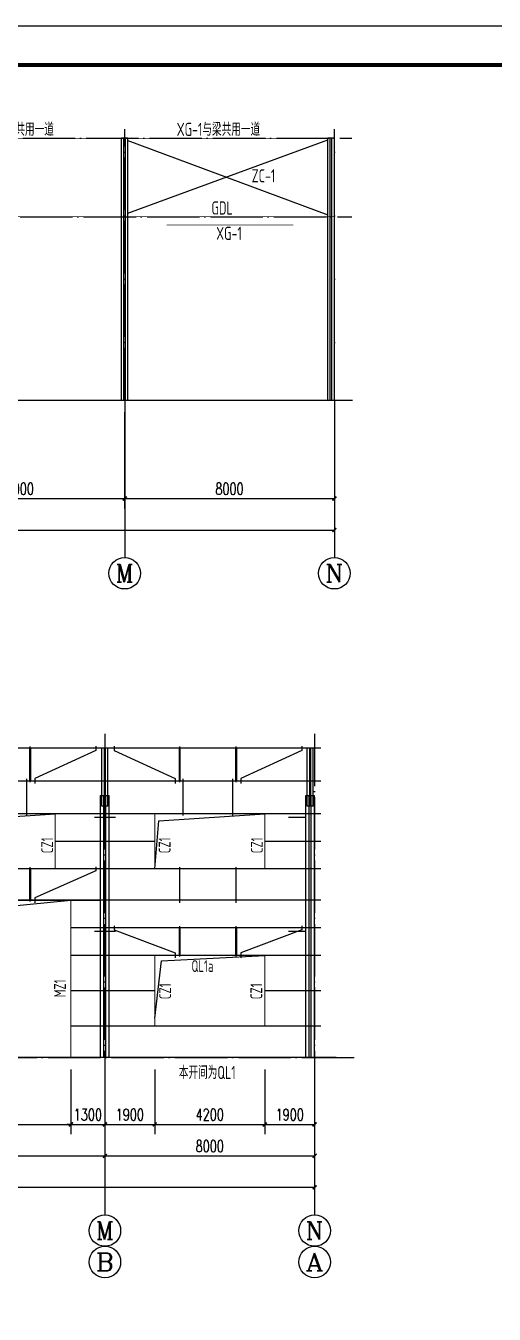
# Model space of a CAD drawing. Extents: x 14475413 to 15955882, y -732572 to -282951.
# Drawn here: x 15489538 to 15507411, y -515984 to -466825 of the extents above; entities that cross this region are included whole.
import ezdxf
from ezdxf.enums import TextEntityAlignment as Align

# ---------------------------------------------------------------- set-up
doc = ezdxf.new("R2010")
doc.units = 0
doc.header["$LTSCALE"] = 1000
doc.header["$MEASUREMENT"] = 0
doc.linetypes.add('DOTE', pattern=[2.42, 2, -0.2, 0.02, -0.2])
for name, color, linetype in [('1001', 3, 'Continuous'), ('2D_ROOF', 150, 'Continuous'), ('3T_WOOD', 21, 'Continuous'), ('AXIS', 3, 'Continuous'), ('AXIS_TEXT', 7, 'Continuous'), ('DOTE', 1, 'DOTE'), ('LS', 2, 'Continuous'), ('PUB_DIM', 3, 'Continuous'), ('PUB_TEXT', 7, 'Continuous'), ('SURFACE', 6, 'Continuous'), ('TEXT', 7, 'Continuous'), ('TK', 4, 'Continuous'), ('中粗', 4, 'Continuous'), ('屋面隅撑', 7, 'Continuous'), ('檩条拉条', 253, 'Continuous'), ('钢梁', 4, 'Continuous')]:
    doc.layers.add(name, color=color, linetype=linetype)
doc.styles.add('_TCH_AXIS', font='COMPLEX', dxfattribs={"bigfont": 'GBCBIG'})
doc.styles.add('_TCH_DIM_T3', font='SIMPLEX', dxfattribs={"width": 0.705882, "bigfont": 'GBCBIG'})
doc.styles.add('COMPLEX', font='COMPLEX')
doc.styles.add('PkpmHz', font='Pkpmeng', dxfattribs={"width": 0.7, "bigfont": 'hztxt'})
doc.styles.add('TSSD_Dimension', font='Tssdeng.shx', dxfattribs={"width": 0.7, "bigfont": 'hztxt.shx'})
doc.styles.add('TSSD_Label', font='tssdeng.shx', dxfattribs={"width": 0.7, "bigfont": 'hztxt.shx'})
doc.styles.add('TSSD_REIN', font='tssdeng.shx', dxfattribs={"width": 0.7, "bigfont": 'tssdchn.shx'})
doc.dimstyles.new('_TCH_ARCH&&150', dxfattribs={"dimtxt": 446.25, "dimasz": 150, "dimexe": 375, "dimexo": 450, "dimgap": 150, "dimtad": 1, "dimdec": 0, "dimzin": 0, "dimdsep": 46, "dimtxsty": '_TCH_DIM_T3', "dimblk": 'ARCHTICK', "dimcen": 0.09, "dimclrt": 7, "dimazin": 2, "dimtfac": 1, "dimtdec": 0, "dimtix": 1, "dimtmove": 2, "dimatfit": 3, "dimfxl": 0, "dimtolj": 1, "dimtzin": 0, "dimarcsym": 0})

# ---------------------------------------------------------------- blocks, each defined once
blk = doc.blocks.new('2Q3213323231')
at = {"layer": '钢梁'}
for p, q in [((14678985, -1003701), (14678985, -993701)), ((14679235, -993701), (14678985, -993701)), ((14679080, -1003701), (14679080, -993701)), ((14679140, -1003701), (14679140, -993701)), ((14679235, -1003701), (14679235, -993701)), ((14678985, -1003701), (14679235, -1003701)), ((14678985, -1003701), (14679235, -1003701))]:
    blk.add_line(p, q, dxfattribs=at)
blk = doc.blocks.new('GeYuanFrame_55736273', base_point=(20.09, 4.53))
at = {"layer": 'TK'}
blk.add_lwpolyline([(20.09, 4.53), (20.09, 598.53), (1071.09, 598.53), (1071.09, 4.53)], close=True, dxfattribs=at)
at = {"layer": 'TK', "const_width": 1}
blk.add_lwpolyline([(45.09, 588.53), (1061.09, 588.53), (1061.09, 14.53), (45.09, 14.53)], close=True, dxfattribs=at)
blk = doc.blocks.new('QW32321321')
at = {"layer": '钢梁'}
for p, q in [((15387436, -843860), (15387436, -841658)), ((15387660, -841658), (15387436, -841658)), ((15387530, -843860), (15387530, -841658)), ((15387566, -843860), (15387566, -841658)), ((15387660, -843860), (15387660, -841658)), ((15387380, -853458), (15387380, -843458)), ((15387380, -843458), (15387715, -843458)), ((15387508, -853458), (15387508, -843458)), ((15387588, -853458), (15387588, -843458)), ((15387715, -853458), (15387715, -843458)), ((15387660, -843860), (15387436, -843860)), ((15387715, -853458), (15387380, -853458)), ((15387715, -853458), (15387380, -853458))]:
    blk.add_line(p, q, dxfattribs=at)
blk = doc.blocks.new('_AXISO')
blk.add_circle((0, 0), 0.5)
at = {"layer": 'AXIS_TEXT', "style": 'COMPLEX', "width": 1.041667}
blk.add_attdef('A', text='', height=0.56, dxfattribs=at).set_placement((-0.25, -0.28), (0.25, -0.28), align=Align.FIT)
blk = doc.blocks.new('_ArchTick')
at = {"color": 0, "linetype": 'ByBlock', "const_width": 0.4}
blk.add_lwpolyline([(-0.5, -0.5), (0.5, 0.5)], dxfattribs=at)
blk = doc.blocks.new('*D1376')
at = {"layer": 'AXIS', "color": 0, "lineweight": -2}
for p, q in [((15405311, -481564), (15405311, -486439)), ((15501311, -481564), (15501311, -486439)), ((15405311, -486064), (15501311, -486064))]:
    blk.add_line(p, q, dxfattribs=at)
at = {"layer": 'Defpoints', "color": 0}
for p in [(15405311, -481114), (15501311, -481114), (15501311, -486064)]:
    blk.add_point(p, dxfattribs=at)
at = {"layer": 'AXIS', "color": 0, "lineweight": -2, "xscale": 150, "yscale": 150, "zscale": 150, "rotation": 180}
blk.add_blockref('_ArchTick', (15405311, -486064), dxfattribs=at)
at = {"layer": 'AXIS', "color": 0, "lineweight": -2, "xscale": 150, "yscale": 150, "zscale": 150}
blk.add_blockref('_ArchTick', (15501311, -486064), dxfattribs=at)
at = {"layer": 'AXIS', "color": 7, "insert": (15453311, -485691), "char_height": 446.2, "attachment_point": 5, "style": '_TCH_DIM_T3'}
blk.add_mtext('\\A1;96000', dxfattribs=at)
blk = doc.blocks.new('*D1387')
at = {"layer": 'AXIS', "color": 0, "lineweight": -2}
for p, q in [((15485311, -481564), (15485311, -485239)), ((15493311, -481564), (15493311, -485239)), ((15485311, -484864), (15493311, -484864))]:
    blk.add_line(p, q, dxfattribs=at)
at = {"layer": 'Defpoints', "color": 0}
for p in [(15485311, -481114), (15493311, -481114), (15493311, -484864)]:
    blk.add_point(p, dxfattribs=at)
at = {"layer": 'AXIS', "color": 0, "lineweight": -2, "xscale": 150, "yscale": 150, "zscale": 150, "rotation": 180}
blk.add_blockref('_ArchTick', (15485311, -484864), dxfattribs=at)
at = {"layer": 'AXIS', "color": 0, "lineweight": -2, "xscale": 150, "yscale": 150, "zscale": 150}
blk.add_blockref('_ArchTick', (15493311, -484864), dxfattribs=at)
at = {"layer": 'AXIS', "color": 7, "insert": (15489311, -484491), "char_height": 446.2, "attachment_point": 5, "style": '_TCH_DIM_T3'}
blk.add_mtext('\\A1;8000', dxfattribs=at)
blk = doc.blocks.new('*D1388')
at = {"layer": 'AXIS', "color": 0, "lineweight": -2}
for p, q in [((15493311, -481564), (15493311, -485239)), ((15501311, -481564), (15501311, -485239)), ((15493311, -484864), (15501311, -484864))]:
    blk.add_line(p, q, dxfattribs=at)
at = {"layer": 'Defpoints', "color": 0}
for p in [(15493311, -481114), (15501311, -481114), (15501311, -484864)]:
    blk.add_point(p, dxfattribs=at)
at = {"layer": 'AXIS', "color": 0, "lineweight": -2, "xscale": 150, "yscale": 150, "zscale": 150, "rotation": 180}
blk.add_blockref('_ArchTick', (15493311, -484864), dxfattribs=at)
at = {"layer": 'AXIS', "color": 0, "lineweight": -2, "xscale": 150, "yscale": 150, "zscale": 150}
blk.add_blockref('_ArchTick', (15501311, -484864), dxfattribs=at)
at = {"layer": 'AXIS', "color": 7, "insert": (15497311, -484491), "char_height": 446.2, "attachment_point": 5, "style": '_TCH_DIM_T3'}
blk.add_mtext('\\A1;8000', dxfattribs=at)
blk = doc.blocks.new('*D1392')
at = {"layer": 'AXIS', "color": 0, "lineweight": -2}
for p, q in [((15404558, -506642), (15404558, -511517)), ((15500558, -506642), (15500558, -511517)), ((15404558, -511142), (15500558, -511142))]:
    blk.add_line(p, q, dxfattribs=at)
at = {"layer": 'Defpoints', "color": 0}
for p in [(15404558, -506192), (15500558, -506192), (15500558, -511142)]:
    blk.add_point(p, dxfattribs=at)
at = {"layer": 'AXIS', "color": 0, "lineweight": -2, "xscale": 150, "yscale": 150, "zscale": 150, "rotation": 180}
blk.add_blockref('_ArchTick', (15404558, -511142), dxfattribs=at)
at = {"layer": 'AXIS', "color": 0, "lineweight": -2, "xscale": 150, "yscale": 150, "zscale": 150}
blk.add_blockref('_ArchTick', (15500558, -511142), dxfattribs=at)
at = {"layer": 'AXIS', "color": 7, "insert": (15452558, -510769), "char_height": 446.2, "attachment_point": 5, "style": '_TCH_DIM_T3'}
blk.add_mtext('\\A1;96000', dxfattribs=at)
blk = doc.blocks.new('*D1403')
at = {"layer": 'AXIS', "color": 0, "lineweight": -2}
for p, q in [((15484558, -506642), (15484558, -510317)), ((15492558, -506642), (15492558, -510317)), ((15484558, -509942), (15492558, -509942))]:
    blk.add_line(p, q, dxfattribs=at)
at = {"layer": 'Defpoints', "color": 0}
for p in [(15484558, -506192), (15492558, -506192), (15492558, -509942)]:
    blk.add_point(p, dxfattribs=at)
at = {"layer": 'AXIS', "color": 0, "lineweight": -2, "xscale": 150, "yscale": 150, "zscale": 150, "rotation": 180}
blk.add_blockref('_ArchTick', (15484558, -509942), dxfattribs=at)
at = {"layer": 'AXIS', "color": 0, "lineweight": -2, "xscale": 150, "yscale": 150, "zscale": 150}
blk.add_blockref('_ArchTick', (15492558, -509942), dxfattribs=at)
at = {"layer": 'AXIS', "color": 7, "insert": (15488558, -509569), "char_height": 446.2, "attachment_point": 5, "style": '_TCH_DIM_T3'}
blk.add_mtext('\\A1;8000', dxfattribs=at)
blk = doc.blocks.new('*D1404')
at = {"layer": 'AXIS', "color": 0, "lineweight": -2}
for p, q in [((15492558, -506642), (15492558, -510317)), ((15500558, -506642), (15500558, -510317)), ((15492558, -509942), (15500558, -509942))]:
    blk.add_line(p, q, dxfattribs=at)
at = {"layer": 'Defpoints', "color": 0}
for p in [(15492558, -506192), (15500558, -506192), (15500558, -509942)]:
    blk.add_point(p, dxfattribs=at)
at = {"layer": 'AXIS', "color": 0, "lineweight": -2, "xscale": 150, "yscale": 150, "zscale": 150, "rotation": 180}
blk.add_blockref('_ArchTick', (15492558, -509942), dxfattribs=at)
at = {"layer": 'AXIS', "color": 0, "lineweight": -2, "xscale": 150, "yscale": 150, "zscale": 150}
blk.add_blockref('_ArchTick', (15500558, -509942), dxfattribs=at)
at = {"layer": 'AXIS', "color": 7, "insert": (15496558, -509569), "char_height": 446.2, "attachment_point": 5, "style": '_TCH_DIM_T3'}
blk.add_mtext('\\A1;8000', dxfattribs=at)
blk = doc.blocks.new('*D1489')
at = {"layer": 'Defpoints', "color": 0}
for p in [(15485858, -506192), (15491258, -506192), (15491258, -508742)]:
    blk.add_point(p, dxfattribs=at)
at = {"layer": 'PUB_DIM', "color": 0, "lineweight": -2}
for p, q in [((15485858, -506642), (15485858, -509117)), ((15491258, -506642), (15491258, -509117)), ((15485858, -508742), (15491258, -508742))]:
    blk.add_line(p, q, dxfattribs=at)
at = {"layer": 'PUB_DIM', "color": 0, "lineweight": -2, "xscale": 150, "yscale": 150, "zscale": 150, "rotation": 180}
blk.add_blockref('_ArchTick', (15485858, -508742), dxfattribs=at)
at = {"layer": 'PUB_DIM', "color": 0, "lineweight": -2, "xscale": 150, "yscale": 150, "zscale": 150}
blk.add_blockref('_ArchTick', (15491258, -508742), dxfattribs=at)
at = {"layer": 'PUB_DIM', "color": 7, "insert": (15488558, -508369), "char_height": 446.2, "attachment_point": 5, "style": '_TCH_DIM_T3'}
blk.add_mtext('\\A1;5400', dxfattribs=at)
blk = doc.blocks.new('*D1490')
at = {"layer": 'Defpoints', "color": 0}
for p in [(15491258, -506192), (15492558, -506192), (15492558, -508742)]:
    blk.add_point(p, dxfattribs=at)
at = {"layer": 'PUB_DIM', "color": 0, "lineweight": -2}
for p, q in [((15491258, -506642), (15491258, -509117)), ((15492558, -506642), (15492558, -509117)), ((15491258, -508742), (15491108, -508742)), ((15491258, -508742), (15492558, -508742)), ((15492558, -508742), (15492708, -508742))]:
    blk.add_line(p, q, dxfattribs=at)
at = {"layer": 'PUB_DIM', "color": 0, "lineweight": -2, "xscale": 150, "yscale": 150, "zscale": 150}
blk.add_blockref('_ArchTick', (15491258, -508742), dxfattribs=at)
at = {"layer": 'PUB_DIM', "color": 0, "lineweight": -2, "xscale": 150, "yscale": 150, "zscale": 150, "rotation": 180}
blk.add_blockref('_ArchTick', (15492558, -508742), dxfattribs=at)
at = {"layer": 'PUB_DIM', "color": 7, "insert": (15491908, -508369), "char_height": 446.2, "attachment_point": 5, "style": '_TCH_DIM_T3'}
blk.add_mtext('\\A1;1300', dxfattribs=at)
blk = doc.blocks.new('*D1491')
at = {"layer": 'Defpoints', "color": 0}
for p in [(15492558, -506192), (15494458, -506192), (15494458, -508742)]:
    blk.add_point(p, dxfattribs=at)
at = {"layer": 'PUB_DIM', "color": 0, "lineweight": -2}
for p, q in [((15492558, -506642), (15492558, -509117)), ((15494458, -506642), (15494458, -509117)), ((15492558, -508742), (15494458, -508742))]:
    blk.add_line(p, q, dxfattribs=at)
at = {"layer": 'PUB_DIM', "color": 0, "lineweight": -2, "xscale": 150, "yscale": 150, "zscale": 150, "rotation": 180}
blk.add_blockref('_ArchTick', (15492558, -508742), dxfattribs=at)
at = {"layer": 'PUB_DIM', "color": 0, "lineweight": -2, "xscale": 150, "yscale": 150, "zscale": 150}
blk.add_blockref('_ArchTick', (15494458, -508742), dxfattribs=at)
at = {"layer": 'PUB_DIM', "color": 7, "insert": (15493508, -508369), "char_height": 446.2, "attachment_point": 5, "style": '_TCH_DIM_T3'}
blk.add_mtext('\\A1;1900', dxfattribs=at)
blk = doc.blocks.new('*D1492')
at = {"layer": 'Defpoints', "color": 0}
for p in [(15494458, -506192), (15498658, -506192), (15498658, -508742)]:
    blk.add_point(p, dxfattribs=at)
at = {"layer": 'PUB_DIM', "color": 0, "lineweight": -2}
for p, q in [((15494458, -506642), (15494458, -509117)), ((15498658, -506642), (15498658, -509117)), ((15494458, -508742), (15498658, -508742))]:
    blk.add_line(p, q, dxfattribs=at)
at = {"layer": 'PUB_DIM', "color": 0, "lineweight": -2, "xscale": 150, "yscale": 150, "zscale": 150, "rotation": 180}
blk.add_blockref('_ArchTick', (15494458, -508742), dxfattribs=at)
at = {"layer": 'PUB_DIM', "color": 0, "lineweight": -2, "xscale": 150, "yscale": 150, "zscale": 150}
blk.add_blockref('_ArchTick', (15498658, -508742), dxfattribs=at)
at = {"layer": 'PUB_DIM', "color": 7, "insert": (15496558, -508369), "char_height": 446.2, "attachment_point": 5, "style": '_TCH_DIM_T3'}
blk.add_mtext('\\A1;4200', dxfattribs=at)
blk = doc.blocks.new('*D1493')
at = {"layer": 'Defpoints', "color": 0}
for p in [(15498658, -506192), (15500558, -506192), (15500558, -508742)]:
    blk.add_point(p, dxfattribs=at)
at = {"layer": 'PUB_DIM', "color": 0, "lineweight": -2}
for p, q in [((15498658, -506642), (15498658, -509117)), ((15500558, -506642), (15500558, -509117)), ((15498658, -508742), (15500558, -508742))]:
    blk.add_line(p, q, dxfattribs=at)
at = {"layer": 'PUB_DIM', "color": 0, "lineweight": -2, "xscale": 150, "yscale": 150, "zscale": 150, "rotation": 180}
blk.add_blockref('_ArchTick', (15498658, -508742), dxfattribs=at)
at = {"layer": 'PUB_DIM', "color": 0, "lineweight": -2, "xscale": 150, "yscale": 150, "zscale": 150}
blk.add_blockref('_ArchTick', (15500558, -508742), dxfattribs=at)
at = {"layer": 'PUB_DIM', "color": 7, "insert": (15499608, -508369), "char_height": 446.2, "attachment_point": 5, "style": '_TCH_DIM_T3'}
blk.add_mtext('\\A1;1900', dxfattribs=at)

msp = doc.modelspace()

# ---------------------------------------------------------------- linework, layer by layer
for p, q in [((15489704.9, -495684.9), (15489704.9, -494327.9)), ((15495411.3, -495684.9), (15495411.3, -494327.9)), ((15497563.6, -495684.9), (15497563.6, -494327.9)), ((15489574.4, -496953), (15489574.4, -495562.6)), ((15495541.8, -496953), (15495541.8, -495562.6)), ((15497433.1, -496953), (15497433.1, -495562.6)), ((15489704.9, -500234.9), (15489704.9, -498927.9)), ((15495411.3, -500284.9), (15495411.3, -498927.9)), ((15497563.6, -500284.9), (15497563.6, -498927.9)), ((15495411.3, -502334.9), (15495411.3, -501177.9)), ((15497563.6, -502334.9), (15497563.6, -501177.9))]:
    msp.add_line(p, q)
for points in [[(15492210.6, -494314.3), (15492210.6, -494470.5), (15489879, -495546.6), (15489879, -495738.3)], [(15492905.6, -494314.3), (15492905.6, -494470.5), (15495237.1, -495546.6), (15495237.1, -495738.3)], [(15500069.3, -494314.3), (15500069.3, -494470.5), (15497737.8, -495546.6), (15497737.8, -495738.3)], [(15492210.6, -498914.3), (15492210.6, -499070.5), (15489879, -500096.6), (15489879, -500288.3)], [(15492905.6, -501164.3), (15492905.6, -501320.5), (15495237.1, -502196.6), (15495237.1, -502388.3)], [(15500069.3, -501164.3), (15500069.3, -501320.5), (15497737.8, -502196.6), (15497737.8, -502388.3)]]:
    msp.add_lwpolyline(points)
at = {"layer": '1001', "const_width": 35}
for points in [[(15490658.1, -498992.4), (15490658.1, -496892.4)], [(15494458.1, -498992.4), (15494458.1, -496892.4)], [(15498658.1, -498992.4), (15498658.1, -496892.4)], [(15491258.1, -506192.4), (15491258.1, -500192.4)], [(15494458.1, -504992.4), (15494458.1, -502292.4)], [(15498658.1, -504992.4), (15498658.1, -502292.4)]]:
    msp.add_lwpolyline(points, dxfattribs=at)
at = {"layer": '2D_ROOF'}
for points in [[(15486458.1, -498992.4), (15486609.1, -497154.4), (15490658.1, -496892.4)], [(15494458.1, -498992.4), (15494609.1, -497154.4), (15498658.1, -496892.4)], [(15485858.1, -506192.4), (15486205.6, -500681.8), (15491258.1, -500192.4)], [(15494458.1, -504692.4), (15494718.2, -502505.6), (15498658.1, -502292.4)]]:
    msp.add_lwpolyline(points, dxfattribs=at)
at = {"layer": '3T_WOOD', "ltscale": 0.5, "const_width": 50}
msp.add_lwpolyline([(15484725.6, -500192.4), (15492390.6, -500192.4)], dxfattribs=at)
at = {"layer": 'AXIS'}
for p, q in [((15493311.2, -481114), (15493311.2, -487114)), ((15501311.2, -481114), (15501311.2, -487114)), ((15492558.1, -506192.4), (15492558.1, -512192.4)), ((15500558.1, -506192.4), (15500558.1, -512192.4))]:
    msp.add_line(p, q, dxfattribs=at)
for centre in [(15492558.1, -513992.4), (15500558.1, -513992.4)]:
    msp.add_circle(centre, 600, dxfattribs=at)
at = {"layer": 'DOTE'}
for p, q in [((15493311.2, -481114), (15493311.2, -470771.6)), ((15501311.2, -481114), (15501311.2, -470771.6)), ((15404721.3, -471114), (15501980.3, -471114)), ((15404626.3, -474114), (15501980.3, -474114)), ((15492558.1, -493837.7), (15492558.1, -506842.4)), ((15500558.1, -493837.7), (15500558.1, -506842.4)), ((15400849.5, -506192.4), (15502061.9, -506192.4))]:
    msp.add_line(p, q, dxfattribs=at)
at = {"layer": 'SURFACE'}
for p, q in [((15404721.3, -481114), (15502001, -481114)), ((15500790.1, -494392.4), (15468446.4, -494392.4)), ((15500790.1, -495642.4), (15468446.4, -495642.4)), ((15500790.1, -496892.4), (15468390.6, -496892.4)), ((15494458.1, -497942.4), (15490658.1, -497942.4)), ((15500790.1, -497942.4), (15498658.1, -497942.4)), ((15500790.1, -498992.4), (15468390.6, -498992.4)), ((15500790.1, -500192.4), (15468390.6, -500192.4)), ((15500790.1, -501242.4), (15491258.1, -501242.4)), ((15500790.1, -502292.4), (15491258.1, -502292.4)), ((15494458.1, -503642.4), (15491258.1, -503642.4)), ((15500790.1, -503642.4), (15498658.1, -503642.4)), ((15500790.1, -504992.4), (15491258.1, -504992.4)), ((15501377.8, -506192.4), (15404262.6, -506192.4))]:
    msp.add_line(p, q, dxfattribs=at)
at = {"layer": 'SURFACE', "color": 3, "const_width": 25}
for points in [[(15405311.2, -471114), (15501311.2, -471114)], [(15405311.2, -474114), (15501311.2, -474114)], [(15494914.2, -474432.4), (15499749.3, -474432.4)]]:
    msp.add_lwpolyline(points, dxfattribs=at)
at = {"layer": '中粗', "color": 6}
for points in [[(15493436.2, -473978.8), (15501061.2, -471174.4)], [(15493436.2, -471207.7), (15501061.2, -474034)]]:
    msp.add_lwpolyline(points, dxfattribs=at)
at = {"layer": '屋面隅撑', "color": 4, "const_width": 50}
for points in [[(15492964.7, -497027.6), (15492151.5, -497027.6)], [(15500223.1, -497027.6), (15499553.5, -497027.6)], [(15492964.7, -501377.6), (15492151.5, -501377.6)], [(15500223.1, -501377.6), (15499553.5, -501377.6)]]:
    msp.add_lwpolyline(points, dxfattribs=at)
at = {"layer": '檩条拉条', "color": 2, "const_width": 80}
for points in [[(15489704.9, -495642.4), (15489704.9, -494392.4)], [(15495411.3, -495642.4), (15495411.3, -494392.4)], [(15497563.6, -495642.4), (15497563.6, -494392.4)], [(15489704.9, -500192.4), (15489704.9, -498992.4)], [(15495411.3, -502292.4), (15495411.3, -501242.4)], [(15497563.6, -502292.4), (15497563.6, -501242.4)]]:
    msp.add_lwpolyline(points, dxfattribs=at)

# ---------------------------------------------------------------- block references
at = {"xscale": 150, "yscale": 150, "zscale": 150}
msp.add_blockref('GeYuanFrame_55736273', (15391640.1, -555925.4), dxfattribs=at)
at = {"layer": '3T_WOOD'}
for name, p in [('2Q3213323231', (814200.7, 522587.2)), ('2Q3213323231', (822075.7, 522587.2)), ('QW32321321', (105010.2, 347265.2)), ('QW32321321', (112842.7, 347265.2))]:
    msp.add_blockref(name, p, dxfattribs=at)
at = {"layer": 'AXIS'}
ref = msp.add_blockref('_AXISO', (15493311.2, -487714), dxfattribs=dict(at, xscale=1200, yscale=1200, zscale=1200))
ref.add_attrib('A', 'M', dxfattribs={"layer": 'AXIS_TEXT', "ltscale": 0.5, "height": 678.8, "style": '_TCH_AXIS'}).set_placement((15492971.7, -488053.4), (15493650.6, -488053.4), align=Align.FIT)
ref = msp.add_blockref('_AXISO', (15501311.2, -487714), dxfattribs=dict(at, xscale=1200, yscale=1200, zscale=1200))
ref.add_attrib('A', 'N', dxfattribs={"layer": 'AXIS_TEXT', "ltscale": 0.5, "height": 678.8, "style": '_TCH_AXIS', "width": 1.105263}).set_placement((15500971.7, -488053.4), (15501650.6, -488053.4), align=Align.FIT)
ref = msp.add_blockref('_AXISO', (15492558.1, -512792.4), dxfattribs=dict(at, xscale=1200, yscale=1200, zscale=1200))
ref.add_attrib('A', 'M', dxfattribs={"layer": 'AXIS_TEXT', "ltscale": 0.5, "height": 678.8, "style": '_TCH_AXIS'}).set_placement((15492218.7, -513131.8), (15492897.5, -513131.8), align=Align.FIT)
ref = msp.add_blockref('_AXISO', (15500558.1, -512792.4), dxfattribs=dict(at, xscale=1200, yscale=1200, zscale=1200))
ref.add_attrib('A', 'N', dxfattribs={"layer": 'AXIS_TEXT', "ltscale": 0.5, "height": 678.8, "style": '_TCH_AXIS', "width": 1.105263}).set_placement((15500218.7, -513131.8), (15500897.5, -513131.8), align=Align.FIT)

# ---------------------------------------------------------------- texts
at = {"layer": 'AXIS_TEXT', "style": '_TCH_AXIS'}
for s, width, p, p2 in [('B', 1.235294, (15492218.7, -514331.8), (15492897.5, -514331.8)), ('A', 1.166667, (15500218.7, -514331.8), (15500897.5, -514331.8))]:
    msp.add_text(s, height=678.8, dxfattribs=dict(at, width=width)).set_placement(p, p2, align=Align.FIT)
at = {"layer": 'LS', "width": 0.7}
for s, style, p in [('CZ1', 'PkpmHz', (15490581.8, -498395.6)), ('CZ1', 'PkpmHz', (15495061, -498395.6)), ('CZ1', 'PkpmHz', (15498581.8, -498395.6)), ('MZ1', 'TSSD_REIN', (15491066.6, -503891.1)), ('CZ1', 'PkpmHz', (15495081.9, -503964.1)), ('CZ1', 'PkpmHz', (15498559.3, -503964.1))]:
    msp.add_text(s, height=450, rotation=90, dxfattribs=dict(at, style=style)).set_placement(p)
at = {"layer": 'PUB_TEXT', "style": 'TSSD_Dimension', "width": 0.7}
for s, p in [('XG-1与梁共用一道', (15487425.9, -471027.2)), ('XG-1与梁共用一道', (15495297.4, -471027.2)), ('ZC-1', (15498158.8, -472799.2)), ('GDL', (15496623.9, -474027.2)), ('XG-1', (15496803.2, -474994.6))]:
    msp.add_text(s, height=500, dxfattribs=at).set_placement(p)
at = {"layer": 'TEXT', "style": 'TSSD_Label', "width": 0.7}
for s, height, p in [('QL1a', 450, (15495859.5, -502925.2)), ('本开间为QL1', 500, (15495377.2, -507011.4))]:
    msp.add_text(s, height=height, dxfattribs=at).set_placement(p)

# ---------------------------------------------------------------- dimensions: what is measured, and where the dimension line sits
at = {"layer": 'AXIS'}
for p1, p2, distance, text, picture, middle in [((15405311.2, -481114), (15501311.2, -481114), -4950, '96000', '*D1376', (15453311.2, -485690.9)), ((15485311.2, -481114), (15493311.2, -481114), -3750, '8000', '*D1387', (15489311.2, -484490.9)), ((15493311.2, -481114), (15501311.2, -481114), -3750, '8000', '*D1388', (15497311.2, -484490.9)), ((15404558.1, -506192.4), (15500558.1, -506192.4), -4950, '96000', '*D1392', (15452558.1, -510769.3)), ((15484558.1, -506192.4), (15492558.1, -506192.4), -3750, '8000', '*D1403', (15488558.1, -509569.3)), ((15492558.1, -506192.4), (15500558.1, -506192.4), -3750, '8000', '*D1404', (15496558.1, -509569.3))]:
    dim = msp.add_aligned_dim(p1=p1, p2=p2, distance=distance, text=text, dimstyle='_TCH_ARCH&&150', dxfattribs=at)
    dim.commit()
    dim.dimension.update_dxf_attribs({"geometry": picture, "text_midpoint": middle})
at = {"layer": 'PUB_DIM'}
for p1, p2, text, picture, middle in [((15485858.1, -506192.4), (15491258.1, -506192.4), '5400', '*D1489', (15488558.1, -508369.3)), ((15491258.1, -506192.4), (15492558.1, -506192.4), '1300', '*D1490', (15491908.1, -508369.3)), ((15492558.1, -506192.4), (15494458.1, -506192.4), '1900', '*D1491', (15493508.1, -508369.3)), ((15494458.1, -506192.4), (15498658.1, -506192.4), '4200', '*D1492', (15496558.1, -508369.3)), ((15498658.1, -506192.4), (15500558.1, -506192.4), '1900', '*D1493', (15499608.1, -508369.3))]:
    dim = msp.add_aligned_dim(p1=p1, p2=p2, distance=-2550, text=text, dimstyle='_TCH_ARCH&&150', dxfattribs=at)
    dim.commit()
    dim.dimension.update_dxf_attribs({"geometry": picture, "text_midpoint": middle})

doc.saveas('drawing.dxf')
